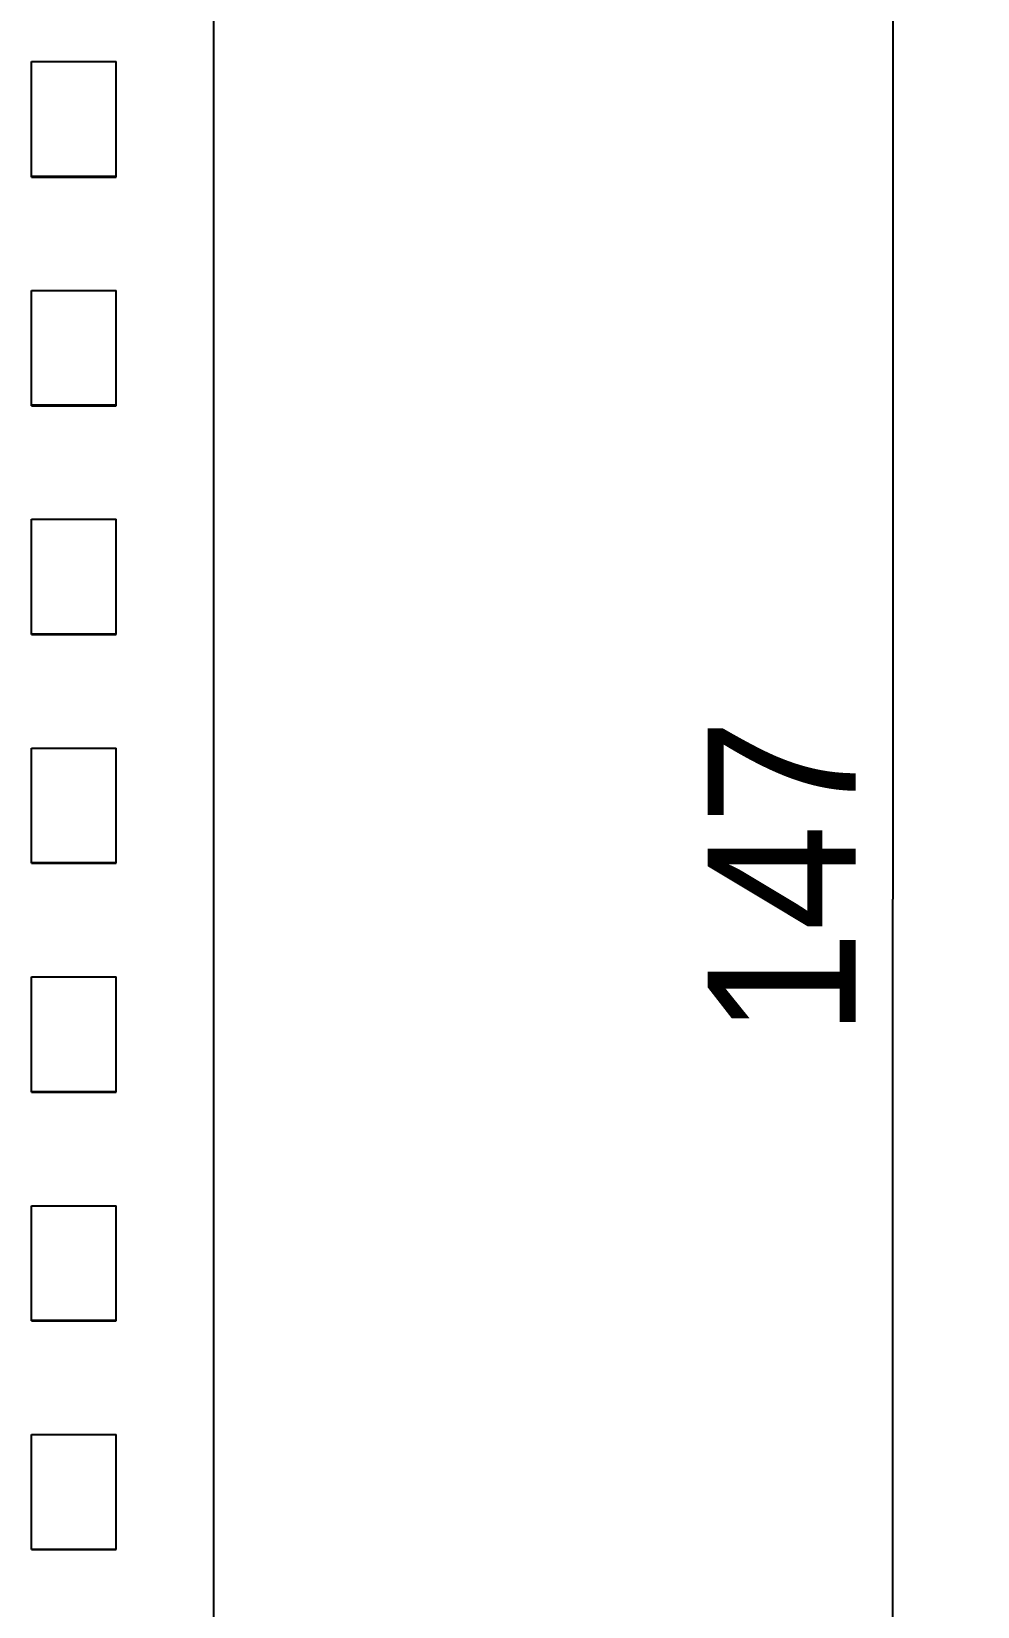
# Model space of a CAD drawing. Extents: x 0 to 594, y 0 to 420.
# Drawn here: x 276.1 to 298.44, y 273.42 to 310.6 of the extents above; entities that cross this region are included whole.
import ezdxf
from ezdxf.enums import TextEntityAlignment as Align

# ---------------------------------------------------------------- set-up
doc = ezdxf.new("R2010")
doc.units = 0
doc.header["$LTSCALE"] = 32.67
doc.layers.add('10000_FRONT', color=7, linetype='CONTINUOUS')
doc.layers.add('10100_DIM_FRONT', color=7, linetype='CONTINUOUS')
doc.dimstyles.get("Standard").update_dxf_attribs({"dimtxt": 2.5, "dimasz": 2.5, "dimexe": 1.25, "dimexo": 0.625, "dimtad": 1, "dimcen": 2.5, "dimazin": 3, "dimtfac": 1, "dimtmove": 0, "dimatfit": 3})

# ---------------------------------------------------------------- blocks, each defined once
blk = doc.blocks.new('*D1')
at = {"layer": '10100_DIM_FRONT', "color": 7, "linetype": 'CONTINUOUS'}
for p, q in [((280.4, 363.617), (298.437, 363.617)), ((296.437, 363.617), (296.437, 290.117)), ((296.437, 216.617), (296.437, 290.117)), ((280.4, 216.617), (298.437, 216.617))]:
    blk.add_line(p, q, dxfattribs=at)
for points in [[(296.937, 360.117), (296.437, 363.617), (295.937, 360.117)], [(295.937, 220.117), (296.437, 216.617), (296.937, 220.117)]]:
    blk.add_solid(points, dxfattribs=at)
blk.add_text('147', height=3.5, rotation=90, dxfattribs=at).set_placement((295.562, 286.878), (295.562, 294.378), align=Align.FIT)

msp = doc.modelspace()

# ---------------------------------------------------------------- linework, layer by layer
at = {"layer": '10000_FRONT', "color": 7, "linetype": 'CONTINUOUS'}
for p, q in [((280.4, 351.671), (280.4, 237.416)), ((276.1, 307.166), (276.1, 309.891)), ((276.1, 309.891), (278.1, 309.891)), ((278.1, 307.166), (278.1, 309.891)), ((276.1, 307.189), (278.1, 307.189)), ((276.1, 307.166), (278.1, 307.166)), ((276.1, 301.766), (276.1, 304.489)), ((276.1, 304.489), (278.1, 304.489)), ((278.1, 301.766), (278.1, 304.489)), ((276.1, 301.787), (278.1, 301.787)), ((276.1, 301.766), (278.1, 301.766)), ((276.1, 296.366), (276.1, 299.088)), ((276.1, 299.088), (278.1, 299.088)), ((278.1, 296.366), (278.1, 299.088)), ((276.1, 296.386), (278.1, 296.386)), ((276.1, 296.366), (278.1, 296.366)), ((276.1, 290.967), (276.1, 293.686)), ((276.1, 293.686), (278.1, 293.686)), ((278.1, 290.967), (278.1, 293.686)), ((276.1, 290.984), (278.1, 290.984)), ((276.1, 290.967), (278.1, 290.967)), ((276.1, 285.567), (276.1, 288.284)), ((276.1, 288.284), (278.1, 288.284)), ((278.1, 285.567), (278.1, 288.284)), ((276.1, 285.583), (278.1, 285.583)), ((276.1, 285.567), (278.1, 285.567)), ((276.1, 280.167), (276.1, 282.883)), ((276.1, 282.883), (278.1, 282.883)), ((278.1, 280.167), (278.1, 282.883)), ((276.1, 280.181), (278.1, 280.181)), ((276.1, 280.167), (278.1, 280.167)), ((276.1, 274.767), (276.1, 277.481)), ((276.1, 277.481), (278.1, 277.481)), ((278.1, 274.767), (278.1, 277.481)), ((276.1, 274.78), (278.1, 274.78)), ((276.1, 274.767), (278.1, 274.767))]:
    msp.add_line(p, q, dxfattribs=at)

# ---------------------------------------------------------------- dimensions: what is measured, and where the dimension line sits
at = {"layer": '10100_DIM_FRONT', "color": 7, "linetype": 'CONTINUOUS'}
dim = msp.add_linear_dim(base=(296.437, 363.617), p1=(280.4, 216.617), p2=(280.4, 363.617), angle=90, dimstyle='Standard', dxfattribs=at)
dim.commit()
dim.dimension.update_dxf_attribs({"geometry": '*D1', "text_midpoint": (293.812, 290.628), "dimtype": 128})

doc.saveas('drawing.dxf')
